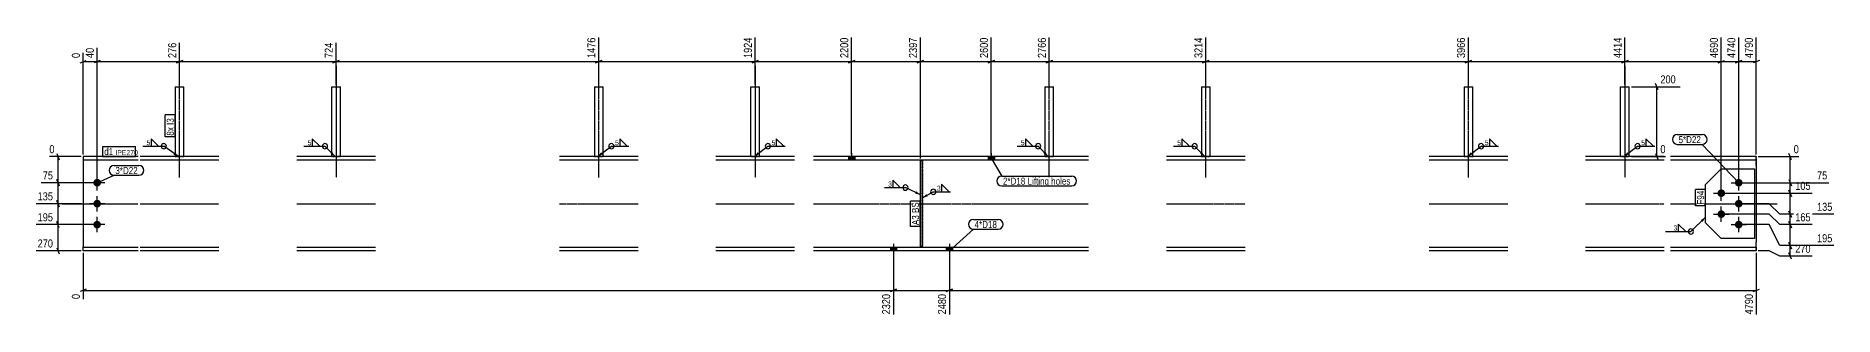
# Model space of a CAD drawing. Header units: millimetres. Extents: x 29 to 28898, y 10 to 1823.
# Drawn here: x 23750 to 28898, y 10 to 812 of the extents above; entities that cross this region are included whole.
import ezdxf

# ---------------------------------------------------------------- set-up
doc = ezdxf.new("R2010")
doc.units = ezdxf.units.MM
doc.linetypes.add('DXK_LINE_DOT2', pattern=[3.9198, 1.9599, -1.9599])
doc.linetypes.add('DXK_LINE_DOT3', pattern=[5.9187, 2.979, -0.9799, 0.9799, -0.9799])
for name, color, linetype in [('MÅLSÆTNING', 7, 'Continuous'), ('STÅL', 7, 'Continuous'), ('TEKST', 7, 'Continuous')]:
    doc.layers.add(name, color=color, linetype=linetype)
doc.styles.add('Arial Narrow', font='ARIALN.TTF', dxfattribs={"height": 0.2})

msp = doc.modelspace()

# ---------------------------------------------------------------- hatches: boundary and pattern name
at = {"layer": 'STÅL', "linetype": 'Continuous'}
for points in [[(26076.5, 456.3), (26094.5, 456.3), (26094.5, 466.5), (26076.5, 466.5)], [(26476.5, 456.3), (26494.5, 456.3), (26494.5, 466.5), (26476.5, 466.5)], [(23914.5, 391.5, -1), (23936.5, 391.5, -1)], [(28564.5, 361.5, -1), (28586.5, 361.5, -1)], [(28614.5, 391.5, -1), (28636.5, 391.5, -1)], [(23914.5, 331.5, -1), (23936.5, 331.5, -1)], [(28564.5, 301.5, -1), (28586.5, 301.5, -1)], [(28614.5, 331.5, -1), (28636.5, 331.5, -1)], [(23914.5, 271.5, -1), (23936.5, 271.5, -1)], [(28614.5, 271.5, -1), (28636.5, 271.5, -1)], [(26214.5, 206.7), (26196.5, 206.7), (26196.5, 196.5), (26214.5, 196.5)], [(26214.5, 206.7), (26196.5, 206.7), (26196.5, 196.5), (26214.5, 196.5)], [(26374.5, 206.7), (26356.5, 206.7), (26356.5, 196.5), (26374.5, 196.5)], [(26374.5, 206.7), (26356.5, 206.7), (26356.5, 196.5), (26374.5, 196.5)]]:
    msp.add_hatch(color=96, dxfattribs=at).paths.add_polyline_path(points)
at = {"layer": 'TEKST', "linetype": 'Continuous'}
for points in [[(24148.4, 478.2), (24158.5, 466.5), (24144.1, 472.1)], [(24598.7, 479.9), (24606.5, 466.5), (24593.3, 474.7)], [(25372.7, 472.6), (25358.5, 466.5), (25368.2, 478.6)], [(25820.7, 472.6), (25806.5, 466.5), (25816.2, 478.6)], [(26640.7, 479.9), (26648.5, 466.5), (26635.3, 474.7)], [(27088.7, 479.9), (27096.5, 466.5), (27083.3, 474.7)], [(27862.7, 472.6), (27848.5, 466.5), (27858.2, 478.6)], [(28310.7, 472.6), (28296.5, 466.5), (28306.2, 478.6)], [(26270.6, 366.9), (26282.5, 357.1), (26267.4, 360.2)], [(28517.2, 285), (28530.5, 292.8), (28522.4, 279.6)]]:
    msp.add_hatch(color=3, dxfattribs=at).paths.add_polyline_path(points)

# ---------------------------------------------------------------- linework, layer by layer
at = {"layer": 'MÅLSÆTNING', "color": 7, "linetype": 'Continuous'}
for p, q in [((23925.5, 397.5), (23925.5, 777.9)), ((23925.5, 397.5), (23925.5, 777.9)), ((24161.5, 672.5), (24161.5, 792.6)), ((24161.5, 672.5), (24161.5, 792.6)), ((24609.5, 672.5), (24609.5, 792.6)), ((24609.5, 672.5), (24609.5, 792.6)), ((25361.5, 672.5), (25361.5, 807.2)), ((25361.5, 672.5), (25361.5, 807.2)), ((25809.5, 672.5), (25809.5, 807.2)), ((25809.5, 672.5), (25809.5, 807.2)), ((26085.5, 472.4), (26085.5, 807.2)), ((26085.5, 472.4), (26085.5, 807.2)), ((26282.5, 461.3), (26282.5, 807.2)), ((26282.5, 461.3), (26282.5, 807.2)), ((26485.5, 472.5), (26485.5, 807.2)), ((26485.5, 472.5), (26485.5, 807.2)), ((26651.5, 672.5), (26651.5, 807.2)), ((26651.5, 672.5), (26651.5, 807.2)), ((27099.5, 672.5), (27099.5, 807.2)), ((27099.5, 672.5), (27099.5, 807.2)), ((27851.5, 672.5), (27851.5, 807.2)), ((27851.5, 672.5), (27851.5, 807.2)), ((28299.5, 672.5), (28299.5, 807.2)), ((28299.5, 672.5), (28299.5, 807.2)), ((28575.5, 367.5), (28575.5, 807.2)), ((28625.5, 397.5), (28625.5, 807.2)), ((28675.5, 472.5), (28675.5, 807.2)), ((23876.5, 734.9), (23894.5, 742.1)), ((23885.5, 472.5), (23885.5, 763.3)), ((23885.5, 738.5), (23925.5, 738.5)), ((23934.5, 742.1), (23916.5, 734.9)), ((23934.5, 742.1), (23916.5, 734.9)), ((23925.5, 738.5), (24161.5, 738.5)), ((24170.5, 742.1), (24152.5, 734.9)), ((24152.5, 734.9), (24170.5, 742.1)), ((24161.5, 738.5), (24609.5, 738.5)), ((24618.5, 742.1), (24600.5, 734.9)), ((24600.5, 734.9), (24618.5, 742.1)), ((24609.5, 738.5), (25361.5, 738.5)), ((25370.5, 742.1), (25352.5, 734.9)), ((25352.5, 734.9), (25370.5, 742.1)), ((25361.5, 738.5), (25809.5, 738.5)), ((25818.5, 742.1), (25800.5, 734.9)), ((25800.5, 734.9), (25818.5, 742.1)), ((25809.5, 738.5), (26085.5, 738.5)), ((26094.5, 742.1), (26076.5, 734.9)), ((26076.5, 734.9), (26094.5, 742.1)), ((26085.5, 738.5), (26282.5, 738.5)), ((26291.5, 742.1), (26273.5, 734.9)), ((26273.5, 734.9), (26291.5, 742.1)), ((26282.5, 738.5), (26485.5, 738.5)), ((26494.5, 742.1), (26476.5, 734.9)), ((26476.5, 734.9), (26494.5, 742.1)), ((26485.5, 738.5), (26651.5, 738.5)), ((26660.5, 742.1), (26642.5, 734.9)), ((26642.5, 734.9), (26660.5, 742.1)), ((26651.5, 738.5), (27099.5, 738.5)), ((27108.5, 742.1), (27090.5, 734.9)), ((27090.5, 734.9), (27108.5, 742.1)), ((27099.5, 738.5), (27851.5, 738.5)), ((27860.5, 742.1), (27842.5, 734.9)), ((27842.5, 734.9), (27860.5, 742.1)), ((27851.5, 738.5), (28299.5, 738.5)), ((28308.5, 742.1), (28290.5, 734.9)), ((28290.5, 734.9), (28308.5, 742.1)), ((28566.5, 734.9), (28584.5, 742.1)), ((28575.5, 738.5), (28625.5, 738.5)), ((28634.5, 742.1), (28616.5, 734.9)), ((28684.5, 742.1), (28666.5, 734.9)), ((28394.6, 657.5), (28387.4, 675.5)), ((28318, 666.5), (28457.6, 666.5)), ((28391, 466.5), (28391, 666.5)), ((23879.5, 466.5), (23788.7, 466.5)), ((23809.9, 475.5), (23817.1, 457.5)), ((23813.5, 391.5), (23813.5, 466.5)), ((28318, 466.5), (28415.9, 466.5)), ((28387.4, 475.5), (28394.6, 457.5)), ((28681.5, 466.5), (28797.5, 466.5)), ((28776.3, 457.5), (28769.1, 475.5)), ((23919.5, 391.5), (23765.3, 391.5)), ((23919.5, 391.5), (23765.3, 391.5)), ((23817.1, 382.5), (23809.9, 400.5)), ((23809.9, 400.5), (23817.1, 382.5)), ((28581.5, 361.5), (28835.5, 361.5)), ((28631.5, 391.5), (28883.3, 391.5)), ((28769.1, 400.5), (28776.3, 382.5)), ((28776.3, 352.5), (28769.1, 370.5)), ((28769.1, 370.5), (28776.3, 352.5)), ((28772.7, 361.5), (28772.7, 391.5)), ((28772.7, 301.5), (28772.7, 361.5)), ((28712.7, 331.5), (28631.5, 331.5)), ((28712.7, 331.5), (28631.5, 331.5)), ((28742.7, 301.5), (28712.7, 331.5)), ((28742.7, 301.5), (28712.7, 331.5)), ((28769.1, 310.5), (28776.3, 292.5)), ((28776.3, 292.5), (28769.1, 310.5)), ((23919.5, 271.5), (23750.7, 271.5)), ((23817.1, 262.5), (23809.9, 280.5)), ((23813.5, 196.5), (23813.5, 271.5)), ((28712.7, 301.5), (28581.5, 301.5)), ((28712.7, 301.5), (28581.5, 301.5)), ((28712.7, 271.5), (28631.5, 271.5)), ((28712.7, 271.5), (28631.5, 271.5)), ((28742.7, 271.5), (28712.7, 301.5)), ((28742.7, 271.5), (28712.7, 301.5)), ((28742.7, 211.5), (28712.7, 271.5)), ((28742.7, 211.5), (28712.7, 271.5)), ((28897.9, 301.5), (28742.7, 301.5)), ((28776.3, 262.5), (28769.1, 280.5)), ((28769.1, 280.5), (28776.3, 262.5)), ((28772.7, 271.5), (28772.7, 301.5)), ((28897.9, 211.5), (28742.7, 211.5)), ((28769.1, 220.5), (28776.3, 202.5)), ((28772.7, 181.5), (28772.7, 211.5)), ((23879.5, 196.5), (23750.7, 196.5)), ((23809.9, 205.5), (23817.1, 187.5)), ((23885.5, 190.5), (23885.5, 58.3)), ((26205.5, 180.5), (26205.5, 14.4)), ((26205.5, 180.5), (26205.5, 14.4)), ((26365.5, 180.5), (26365.5, 14.4)), ((26365.5, 180.5), (26365.5, 14.4)), ((28675.5, 190.5), (28675.5, 14.4)), ((28712.7, 196.5), (28681.5, 196.5)), ((28742.7, 181.5), (28712.7, 196.5)), ((28835.5, 181.5), (28742.7, 181.5)), ((28776.3, 172.5), (28769.1, 190.5)), ((23894.5, 86.7), (23876.5, 79.5)), ((23885.5, 83.1), (26205.5, 83.1)), ((26214.5, 86.7), (26196.5, 79.5)), ((26196.5, 79.5), (26214.5, 86.7)), ((26205.5, 83.1), (26365.5, 83.1)), ((26374.5, 86.7), (26356.5, 79.5)), ((26356.5, 79.5), (26374.5, 86.7)), ((26365.5, 83.1), (28675.5, 83.1)), ((28666.5, 79.5), (28684.5, 86.7))]:
    msp.add_line(p, q, dxfattribs=at)
at = {"layer": 'STÅL', "color": 7, "linetype": 'DXK_LINE_DOT3'}
for p, q in [((24161.5, 406.5), (24161.5, 726.5)), ((24609.5, 726.5), (24609.5, 406.5)), ((25361.5, 406.5), (25361.5, 726.5)), ((25809.5, 726.5), (25809.5, 406.5)), ((26651.5, 406.5), (26651.5, 726.5)), ((27099.5, 406.5), (27099.5, 726.5)), ((27851.5, 406.5), (27851.5, 726.5)), ((28299.5, 726.5), (28299.5, 406.5)), ((23825.5, 331.5), (24042.9, 331.5)), ((24049, 331.5), (24274, 331.5)), ((24497, 331.5), (24722, 331.5)), ((25249, 331.5), (25474, 331.5)), ((25697, 331.5), (25922, 331.5)), ((25976.5, 331.5), (26764, 331.5)), ((26987, 331.5), (27212, 331.5)), ((27739, 331.5), (27964, 331.5)), ((28187, 331.5), (28412, 331.5)), ((28430.5, 331.5), (28735.5, 331.5))]:
    msp.add_line(p, q, dxfattribs=at)
at = {"layer": 'STÅL', "color": 2, "linetype": 'Continuous'}
for p, q in [((24149, 666.5), (24149, 466.5)), ((24149, 666.5), (24174, 666.5)), ((24174, 466.5), (24174, 666.5)), ((24597, 466.5), (24597, 666.5)), ((24597, 666.5), (24622, 666.5)), ((24622, 466.5), (24622, 666.5)), ((25349, 666.5), (25349, 466.5)), ((25349, 666.5), (25374, 666.5)), ((25374, 466.5), (25374, 666.5)), ((25797, 466.5), (25797, 666.5)), ((25797, 666.5), (25822, 666.5)), ((25822, 466.5), (25822, 666.5)), ((26639, 666.5), (26639, 466.5)), ((26639, 666.5), (26664, 666.5)), ((26664, 466.5), (26664, 666.5)), ((27087, 666.5), (27087, 466.5)), ((27087, 666.5), (27112, 666.5)), ((27112, 466.5), (27112, 666.5)), ((27839, 666.5), (27839, 466.5)), ((27839, 666.5), (27864, 666.5)), ((27864, 466.5), (27864, 666.5)), ((28287, 466.5), (28287, 666.5)), ((28287, 666.5), (28312, 666.5)), ((28312, 466.5), (28312, 666.5)), ((23885.5, 466.5), (23885.5, 216)), ((24042.9, 466.5), (23885.5, 466.5)), ((24274, 466.5), (24049, 466.5)), ((24722, 466.5), (24497, 466.5)), ((25474, 466.5), (25249, 466.5)), ((25922, 466.5), (25697, 466.5)), ((26764, 466.5), (25976.5, 466.5)), ((27212, 466.5), (26987, 466.5)), ((27964, 466.5), (27739, 466.5)), ((28412, 466.5), (28187, 466.5)), ((28675.5, 466.5), (28430.5, 466.5)), ((28675.5, 456.3), (28675.5, 466.5)), ((24042.9, 456.3), (23885.5, 456.3)), ((24274, 456.3), (24049, 456.3)), ((24722, 456.3), (24497, 456.3)), ((25474, 456.3), (25249, 456.3)), ((25922, 456.3), (25697, 456.3)), ((26764, 456.3), (25976.5, 456.3)), ((26282.5, 207.7), (26282.5, 455.3)), ((26282.5, 455.3), (26288.5, 455.3)), ((26288.5, 207.7), (26288.5, 455.3)), ((27212, 456.3), (26987, 456.3)), ((27964, 456.3), (27739, 456.3)), ((28412, 456.3), (28187, 456.3)), ((28675.5, 456.3), (28430.5, 456.3)), ((28530.5, 386.5), (28575.5, 431.5)), ((28575.5, 431.5), (28670.5, 431.5)), ((28670.5, 431.5), (28670.5, 231.5)), ((28675.5, 456.3), (28675.5, 441.3)), ((28675.5, 441.3), (28675.5, 221.7)), ((28530.5, 276.5), (28530.5, 386.5)), ((28575.5, 231.5), (28530.5, 276.5)), ((23885.5, 216), (23885.5, 206.7)), ((23885.5, 206.7), (24042.9, 206.7)), ((23885.5, 196.5), (23885.5, 206.7)), ((24049, 206.7), (24274, 206.7)), ((24497, 206.7), (24722, 206.7)), ((25249, 206.7), (25474, 206.7)), ((25697, 206.7), (25922, 206.7)), ((25976.5, 206.7), (26764, 206.7)), ((26288.5, 207.7), (26282.5, 207.7)), ((26987, 206.7), (27212, 206.7)), ((27739, 206.7), (27964, 206.7)), ((28187, 206.7), (28412, 206.7)), ((28430.5, 206.7), (28675.5, 206.7)), ((28670.5, 231.5), (28575.5, 231.5)), ((28675.5, 206.7), (28675.5, 221.7)), ((28675.5, 206.7), (28675.5, 196.5)), ((24042.9, 196.5), (23885.5, 196.5)), ((24274, 196.5), (24049, 196.5)), ((24722, 196.5), (24497, 196.5)), ((25474, 196.5), (25249, 196.5)), ((25922, 196.5), (25697, 196.5)), ((26764, 196.5), (25976.5, 196.5)), ((27212, 196.5), (26987, 196.5)), ((27964, 196.5), (27739, 196.5)), ((28412, 196.5), (28187, 196.5)), ((28675.5, 196.5), (28430.5, 196.5))]:
    msp.add_line(p, q, dxfattribs=at)
at = {"layer": 'STÅL', "color": 7, "linetype": 'DXK_LINE_DOT2'}
for p, q in [((24149, 466.5), (24174, 466.5)), ((24597, 466.5), (24622, 466.5)), ((25349, 466.5), (25374, 466.5)), ((25797, 466.5), (25822, 466.5)), ((26639, 466.5), (26664, 466.5)), ((27087, 466.5), (27112, 466.5)), ((27839, 466.5), (27864, 466.5)), ((28287, 466.5), (28312, 466.5)), ((28675.5, 466.5), (28675.5, 456.3)), ((26288.5, 455.3), (26282.5, 455.3)), ((26282.5, 455.3), (26282.5, 207.7)), ((26288.5, 455.3), (26288.5, 207.7)), ((28675.5, 441.3), (28675.5, 455.2)), ((23885.5, 206.7), (23885.5, 207.9)), ((23885.5, 196.5), (23885.5, 206.7)), ((26288.5, 207.7), (26282.5, 207.7)), ((28675.5, 196.5), (28675.5, 216))]:
    msp.add_line(p, q, dxfattribs=at)
at = {"layer": 'STÅL', "color": 96, "linetype": 'Continuous'}
for p, q in [((26076.5, 466.5), (26076.5, 456.3)), ((26085.5, 476.5), (26085.5, 456.3)), ((26094.5, 466.5), (26094.5, 456.3)), ((26476.5, 466.5), (26476.5, 456.3)), ((26485.5, 476.5), (26485.5, 456.3)), ((26494.5, 466.5), (26494.5, 456.3)), ((23925.5, 369.5), (23925.5, 413.5)), ((28625.5, 369.5), (28625.5, 413.5)), ((23947.5, 391.5), (23903.5, 391.5)), ((28553.5, 361.5), (28597.5, 361.5)), ((28575.5, 339.5), (28575.5, 383.5)), ((28603.5, 391.5), (28647.5, 391.5)), ((23947.5, 331.5), (23903.5, 331.5)), ((23925.5, 309.5), (23925.5, 353.5)), ((28575.5, 279.5), (28575.5, 323.5)), ((28603.5, 331.5), (28647.5, 331.5)), ((28625.5, 309.5), (28625.5, 353.5)), ((23947.5, 271.5), (23903.5, 271.5)), ((23925.5, 249.5), (23925.5, 293.5)), ((28553.5, 301.5), (28597.5, 301.5)), ((28603.5, 271.5), (28647.5, 271.5)), ((28625.5, 249.5), (28625.5, 293.5)), ((26196.5, 206.7), (26196.5, 196.5)), ((26196.5, 206.7), (26196.5, 196.5)), ((26205.5, 216.7), (26205.5, 151.7)), ((26205.5, 216.7), (26205.5, 151.7)), ((26214.5, 206.7), (26214.5, 196.5)), ((26214.5, 206.7), (26214.5, 196.5)), ((26356.5, 206.7), (26356.5, 196.5)), ((26356.5, 206.7), (26356.5, 196.5)), ((26365.5, 216.7), (26365.5, 151.7)), ((26365.5, 216.7), (26365.5, 151.7)), ((26374.5, 206.7), (26374.5, 196.5)), ((26374.5, 206.7), (26374.5, 196.5))]:
    msp.add_line(p, q, dxfattribs=at)
at = {"layer": 'TEKST', "color": 3, "linetype": 'Continuous'}
for p, q in [((24158.5, 466.5), (24116.3, 496.1)), ((24606.5, 466.5), (24577.7, 496.1)), ((26648.5, 466.5), (26619.7, 496.1)), ((27096.5, 466.5), (27067.7, 496.1)), ((26282.5, 357.1), (26239.7, 377.6)), ((28530.5, 292.8), (28488.5, 251.8))]:
    msp.add_line(p, q, dxfattribs=at)
for centre, start, end in [((24577.7, 496.1), 90, 270), ((24577.7, 496.1), 270, 90), ((26619.7, 496.1), 90, 270), ((26619.7, 496.1), 270, 90), ((27067.7, 496.1), 90, 270), ((27067.7, 496.1), 270, 90), ((26239.7, 377.6), 90, 270), ((26239.7, 377.6), 270, 90), ((28488.5, 251.8), 90, 270), ((28488.5, 251.8), 270, 90)]:
    msp.add_arc(centre, 7.5, start, end, dxfattribs=at)

# ---------------------------------------------------------------- wipeouts: each hides what was drawn before it
at = {"color": 0}
for points in [[(24077, 497.9), (24077, 515.3), (24065.5, 515.3), (24065.5, 497.9)], [(24538.4, 497.9), (24538.4, 515.3), (24526.9, 515.3), (24526.9, 497.9)], [(25418.6, 497.9), (25418.6, 515.3), (25407.1, 515.3), (25407.1, 497.9)], [(25866.6, 497.9), (25866.6, 515.3), (25855.1, 515.3), (25855.1, 497.9)], [(26580.4, 497.9), (26580.4, 515.3), (26568.9, 515.3), (26568.9, 497.9)], [(27028.4, 497.9), (27028.4, 515.3), (27016.9, 515.3), (27016.9, 497.9)], [(27908.6, 497.9), (27908.6, 515.3), (27897.1, 515.3), (27897.1, 497.9)], [(28356.6, 497.9), (28356.6, 515.3), (28345.1, 515.3), (28345.1, 497.9)], [(26200.4, 379.4), (26200.4, 396.8), (26188.8, 396.8), (26188.8, 379.4)], [(26340.3, 367.4), (26340.3, 384.8), (26328.7, 384.8), (26328.7, 367.4)], [(26583.1, 386), (26583.1, 407), (26519.1, 407), (26519.1, 386)], [(26501.6, 262), (26501.6, 283), (26437.7, 283), (26437.7, 262)], [(28449.2, 253.6), (28449.2, 271), (28437.6, 271), (28437.6, 253.6)]]:
    msp.add_wipeout(points, dxfattribs=at).dxf.layer = 'TEKST'

# ---------------------------------------------------------------- next in the draw order: hatches: boundary and pattern name
at = {"layer": 'TEKST', "linetype": 'Continuous'}
msp.add_hatch(color=3, dxfattribs=at).paths.add_polyline_path([(26303.5, 352.4), (26288.5, 348.4), (26299.8, 359)])

# ---------------------------------------------------------------- next in the draw order: linework, layer by layer
at = {"layer": 'TEKST', "color": 3, "linetype": 'Continuous'}
for p, q in [((24080.1, 517.5), (24080.1, 496.1)), ((24562.9, 496.1), (24541.5, 517.5)), ((24541.5, 517.5), (24541.5, 496.1)), ((25443.1, 496.1), (25421.7, 517.5)), ((25421.7, 517.5), (25421.7, 496.1)), ((25891.1, 496.1), (25869.7, 517.5)), ((25869.7, 517.5), (25869.7, 496.1)), ((26604.9, 496.1), (26583.5, 517.5)), ((26583.5, 517.5), (26583.5, 496.1)), ((27052.9, 496.1), (27031.5, 517.5)), ((27031.5, 517.5), (27031.5, 496.1)), ((27933.1, 496.1), (27911.7, 517.5)), ((27911.7, 517.5), (27911.7, 496.1)), ((28359.7, 517.5), (28359.7, 496.1)), ((24080.1, 496.1), (24101.6, 496.1)), ((24517.6, 496.1), (24577.7, 496.1)), ((24541.5, 496.1), (24562.9, 496.1)), ((25358.5, 466.5), (25397.8, 496.1)), ((25397.8, 496.1), (25447.4, 496.1)), ((25421.7, 496.1), (25443.1, 496.1)), ((25806.5, 466.5), (25845.8, 496.1)), ((25845.8, 496.1), (25895.4, 496.1)), ((25869.7, 496.1), (25891.1, 496.1)), ((26559.6, 496.1), (26619.7, 496.1)), ((26583.5, 496.1), (26604.9, 496.1)), ((27007.6, 496.1), (27067.7, 496.1)), ((27031.5, 496.1), (27052.9, 496.1)), ((27848.5, 466.5), (27887.8, 496.1)), ((27887.8, 496.1), (27937.4, 496.1)), ((27911.7, 496.1), (27933.1, 496.1)), ((28296.5, 466.5), (28335.8, 496.1)), ((26179.5, 377.6), (26239.7, 377.6)), ((26224.9, 377.6), (26203.5, 399.1)), ((26203.5, 399.1), (26203.5, 377.6)), ((26203.5, 377.6), (26224.9, 377.6)), ((26288.5, 348.4), (26319.4, 365.6)), ((26319.4, 365.6), (26369.1, 365.6)), ((26364.8, 365.6), (26343.4, 387)), ((26343.4, 387), (26343.4, 365.6)), ((26343.4, 365.6), (26364.8, 365.6)), ((28473.7, 251.8), (28452.3, 273.2)), ((28452.3, 273.2), (28452.3, 251.8)), ((28415.8, 251.8), (28488.5, 251.8)), ((28452.3, 251.8), (28473.7, 251.8))]:
    msp.add_line(p, q, dxfattribs=at)
for centre, start, end in [((25397.8, 496.1), 90, 270), ((25397.8, 496.1), 270, 90), ((25845.8, 496.1), 90, 270), ((25845.8, 496.1), 270, 90), ((27887.8, 496.1), 90, 270), ((27887.8, 496.1), 270, 90), ((28335.8, 496.1), 90, 270), ((28335.8, 496.1), 270, 90), ((26319.4, 365.6), 90, 270), ((26319.4, 365.6), 270, 90)]:
    msp.add_arc(centre, 7.5, start, end, dxfattribs=at)

# ---------------------------------------------------------------- next in the draw order: texts
at = {"layer": 'TEKST', "color": 3, "style": 'Arial Narrow'}
for s, p in [('5', (24066.7, 499.1)), ('5', (24528.1, 499.1)), ('5', (25408.3, 499.1)), ('5', (25856.3, 499.1)), ('5', (26570.1, 499.1)), ('5', (27018.1, 499.1)), ('5', (27898.3, 499.1)), ('5', (28346.3, 499.1)), ('3', (26190, 380.6)), ('3', (26329.9, 368.6)), ('3', (28438.8, 254.8))]:
    msp.add_text(s, height=14.3, dxfattribs=at).set_placement(p)

# ---------------------------------------------------------------- next in the draw order: wipeouts: each hides what was drawn before it
at = {"color": 0, "linetype": 'Continuous'}
for points in [[(23920.7, 782.7), (23887.1, 782.7), (23887.1, 743.9), (23920.7, 743.9)], [(24156.7, 797.4), (24123.1, 797.4), (24123.1, 743.9), (24156.7, 743.9)], [(24604.7, 797.4), (24571.1, 797.4), (24571.1, 743.9), (24604.7, 743.9)], [(25356.7, 812), (25323.1, 812), (25323.1, 743.9), (25356.7, 743.9)], [(25804.7, 812), (25771.1, 812), (25771.1, 743.9), (25804.7, 743.9)], [(26080.7, 812), (26047.1, 812), (26047.1, 743.9), (26080.7, 743.9)], [(26277.7, 812), (26244.1, 812), (26244.1, 743.9), (26277.7, 743.9)], [(26480.7, 812), (26447.1, 812), (26447.1, 743.9), (26480.7, 743.9)], [(26646.7, 812), (26613.1, 812), (26613.1, 743.9), (26646.7, 743.9)], [(27094.7, 812), (27061.1, 812), (27061.1, 743.9), (27094.7, 743.9)], [(27846.7, 812), (27813.1, 812), (27813.1, 743.9), (27846.7, 743.9)], [(28620.7, 812), (28587.1, 812), (28587.1, 743.9), (28620.7, 743.9)], [(28462.4, 671.3), (28462.4, 704.9), (28396.4, 704.9), (28396.4, 671.3)], [(23808.1, 471.3), (23808.1, 504.9), (23783.9, 504.9), (23783.9, 471.3)], [(28433.2, 471.3), (28433.2, 504.9), (28396.4, 504.9), (28396.4, 471.3)], [(28883.7, 396.3), (28883.7, 429.9), (28844.9, 429.9), (28844.9, 396.3)], [(23803.8, 276.3), (23803.8, 309.9), (23750.3, 309.9), (23750.3, 276.3)], [(28898.4, 306.3), (28898.4, 339.9), (28844.9, 339.9), (28844.9, 306.3)], [(23803.8, 201.3), (23803.8, 234.9), (23750.3, 234.9), (23750.3, 201.3)], [(28898.4, 216.3), (28898.4, 249.9), (28844.9, 249.9), (28844.9, 216.3)], [(23880.7, 77.7), (23847.1, 77.7), (23847.1, 53.5), (23880.7, 53.5)], [(26200.7, 77.7), (26167.1, 77.7), (26167.1, 9.6), (26200.7, 9.6)], [(26360.7, 77.7), (26327.1, 77.7), (26327.1, 9.6), (26360.7, 9.6)], [(28670.7, 77.7), (28637.1, 77.7), (28637.1, 9.6), (28670.7, 9.6)]]:
    msp.add_wipeout(points, dxfattribs=at).dxf.layer = 'MÅLSÆTNING'
at = {"color": 0}
for points in [[(24144.8, 550.8), (24123.8, 550.8), (24123.8, 526.5), (24144.8, 526.5)], [(23971.4, 470.7), (23971.4, 491.7), (23945.8, 491.7), (23945.8, 470.7)], [(24041.6, 416.4), (24041.6, 437.4), (23977.7, 437.4), (23977.7, 416.4)], [(26583.1, 386), (26583.1, 407), (26519.1, 407), (26519.1, 386)], [(26278.3, 298.4), (26257.3, 298.4), (26257.3, 270.2), (26278.3, 270.2)], [(26501.6, 262), (26501.6, 283), (26437.7, 283), (26437.7, 262)]]:
    msp.add_wipeout(points, dxfattribs=at).dxf.layer = 'TEKST'

# ---------------------------------------------------------------- next in the draw order: linework, layer by layer
at = {"layer": 'MÅLSÆTNING', "color": 7, "linetype": 'Continuous'}
for p, q in [((28575.5, 367.5), (28575.5, 807.2)), ((28625.5, 397.5), (28625.5, 807.2)), ((28299.5, 738.5), (28575.5, 738.5)), ((28566.5, 734.9), (28584.5, 742.1)), ((28616.5, 734.9), (28634.5, 742.1)), ((28625.5, 738.5), (28675.5, 738.5)), ((23813.5, 331.5), (23813.5, 391.5)), ((28581.5, 361.5), (28835.5, 361.5)), ((23879.5, 331.5), (23750.7, 331.5)), ((23879.5, 331.5), (23750.7, 331.5)), ((23817.1, 322.5), (23809.9, 340.5)), ((23809.9, 340.5), (23817.1, 322.5)), ((23813.5, 271.5), (23813.5, 331.5)), ((23919.5, 271.5), (23750.7, 271.5)), ((23817.1, 262.5), (23809.9, 280.5)), ((28897.9, 301.5), (28742.7, 301.5)), ((28835.5, 271.5), (28742.7, 271.5)), ((28835.5, 271.5), (28742.7, 271.5))]:
    msp.add_line(p, q, dxfattribs=at)
at = {"layer": 'TEKST', "color": 3, "linetype": 'Continuous'}
for p, q in [((28381.1, 496.1), (28359.7, 517.5)), ((28335.8, 496.1), (28385.4, 496.1)), ((28359.7, 496.1), (28381.1, 496.1))]:
    msp.add_line(p, q, dxfattribs=at)
at = {"layer": 'TEKST', "color": 7, "linetype": 'Continuous'}
for p, q in [((26485.5, 461.4), (26515.5, 410.6)), ((26365.5, 196.6), (26434.1, 258.4)), ((26434.1, 286.6), (26505.2, 286.6)), ((26434.1, 258.4), (26505.2, 258.4))]:
    msp.add_line(p, q, dxfattribs=at)
for centre, start, end in [((26515.5, 396.5), 90, 270), ((26434.1, 272.5), 90, 270), ((26505.2, 272.5), 270, 90)]:
    msp.add_arc(centre, 14.1, start, end, dxfattribs=at)

# ---------------------------------------------------------------- next in the draw order: texts
at = {"layer": 'MÅLSÆTNING', "color": 3, "linetype": 'Continuous', "style": 'Arial Narrow'}
for s, height, p in [('276', 22.91, (24151.9, 748.7)), ('724', 22.91, (24599.9, 748.7)), ('1476', 22.91, (25351.9, 748.7)), ('1924', 22.91, (25799.9, 748.7)), ('2200', 22.91, (26075.9, 748.7)), ('2397', 22.91, (26272.9, 748.7)), ('2600', 22.91, (26475.9, 748.7)), ('2766', 22.91, (26641.9, 748.7)), ('3214', 22.91, (27089.9, 748.7)), ('3966', 22.91, (27841.9, 748.7)), ('4740', 22.91, (28615.9, 748.7)), ('0', 22.9, (23875.9, 58.3)), ('2320', 22.91, (26195.9, 14.4)), ('2480', 22.91, (26355.9, 14.4)), ('4790', 22.91, (28665.9, 14.4))]:
    msp.add_text(s, height=height, rotation=90.0002, dxfattribs=at).set_placement(p)
for s, height, p in [('200', 22.91, (28401.2, 676.1)), ('0', 22.9, (23788.7, 476.1)), ('0', 22.9, (28401.2, 476.1)), ('75', 22.91, (28849.7, 401.1)), ('135', 22.91, (28849.7, 311.1)), ('195', 22.91, (23755.1, 281.1)), ('270', 22.91, (23755.1, 206.1))]:
    msp.add_text(s, height=height, dxfattribs=at).set_placement(p)
at = {"layer": 'TEKST', "color": 3, "style": 'Arial Narrow'}
msp.add_text('4*D18', height=20.04, dxfattribs=at).set_placement((26437.7, 262))

# ---------------------------------------------------------------- next in the draw order: wipeouts: each hides what was drawn before it
at = {"color": 0, "linetype": 'Continuous'}
for points in [[(23880.7, 768.1), (23847.1, 768.1), (23847.1, 743.9), (23880.7, 743.9)], [(28836, 186.3), (28836, 219.9), (28782.5, 219.9), (28782.5, 186.3)]]:
    msp.add_wipeout(points, dxfattribs=at).dxf.layer = 'MÅLSÆTNING'
at = {"color": 0}
for points in [[(24144.8, 550.8), (24123.8, 550.8), (24123.8, 526.5), (24144.8, 526.5)], [(28517.1, 505), (28517.1, 526), (28453.2, 526), (28453.2, 505)], [(23971.4, 470.7), (23971.4, 491.7), (23945.8, 491.7), (23945.8, 470.7)], [(24041.6, 416.4), (24041.6, 437.4), (23977.7, 437.4), (23977.7, 416.4)], [(26712.2, 386), (26712.2, 407), (26589.4, 407), (26589.4, 386)], [(26278.3, 298.4), (26257.3, 298.4), (26257.3, 270.2), (26278.3, 270.2)]]:
    msp.add_wipeout(points, dxfattribs=at).dxf.layer = 'TEKST'

# ---------------------------------------------------------------- next in the draw order: linework, layer by layer
at = {"layer": 'MÅLSÆTNING', "color": 7, "linetype": 'Continuous'}
for p, q in [((28772.7, 211.5), (28772.7, 271.5)), ((28897.9, 211.5), (28742.7, 211.5)), ((28776.3, 202.5), (28769.1, 220.5))]:
    msp.add_line(p, q, dxfattribs=at)
at = {"layer": 'TEKST', "color": 3, "linetype": 'Continuous'}
msp.add_line((24101.6, 496.1), (24080.1, 517.5), dxfattribs=at)
at = {"layer": 'TEKST', "color": 7, "linetype": 'Continuous'}
for p, q in [((24148.4, 522.9), (24120.2, 522.9)), ((23942.2, 467.1), (23942.2, 495.3)), ((23925.5, 391.5), (23974.1, 412.8)), ((23974.1, 441), (24045.2, 441)), ((23974.1, 412.8), (24045.2, 412.8)), ((26281.9, 266.6), (26253.7, 266.6))]:
    msp.add_line(p, q, dxfattribs=at)
at = {"layer": 'TEKST', "color": 3, "linetype": 'Continuous'}
for start, end in [(90, 270), (270, 90)]:
    msp.add_arc((24116.3, 496.1), 7.5, start, end, dxfattribs=at)
at = {"layer": 'TEKST', "color": 7, "linetype": 'Continuous'}
for centre, start, end in [((23974.1, 426.9), 90, 270), ((24045.2, 426.9), 270, 90)]:
    msp.add_arc(centre, 14.1, start, end, dxfattribs=at)

# ---------------------------------------------------------------- next in the draw order: texts
at = {"layer": 'MÅLSÆTNING', "color": 3, "linetype": 'Continuous', "style": 'Arial Narrow'}
for s, height, p in [('40', 22.91, (23915.9, 748.7)), ('0', 22.9, (23875.9, 748.7))]:
    msp.add_text(s, height=height, rotation=90.0002, dxfattribs=at).set_placement(p)
for s, p in [('270', (28787.3, 191.1)), ('195', (28849.7, 221.1))]:
    msp.add_text(s, height=22.91, dxfattribs=at).set_placement(p)
at = {"layer": 'TEKST', "color": 3, "style": 'Arial Narrow'}
msp.add_text('3*D22', height=20.04, dxfattribs=at).set_placement((23977.7, 416.4))

# ---------------------------------------------------------------- next in the draw order: wipeouts: each hides what was drawn before it
at = {"color": 0, "linetype": 'Continuous'}
for points in [[(28294.7, 812), (28261.1, 812), (28261.1, 743.9), (28294.7, 743.9)], [(28570.7, 812), (28537.1, 812), (28537.1, 743.9), (28570.7, 743.9)], [(28670.7, 812), (28637.1, 812), (28637.1, 743.9), (28670.7, 743.9)], [(23803.8, 396.3), (23803.8, 429.9), (23764.9, 429.9), (23764.9, 396.3)], [(23803.8, 336.3), (23803.8, 369.9), (23750.3, 369.9), (23750.3, 336.3)], [(28836, 366.3), (28836, 399.9), (28782.5, 399.9), (28782.5, 366.3)]]:
    msp.add_wipeout(points, dxfattribs=at).dxf.layer = 'MÅLSÆTNING'
at = {"color": 0}
for points in [[(24144.8, 576.3), (24123.8, 576.3), (24123.8, 557.1), (24144.8, 557.1)], [(28517.1, 505), (28517.1, 526), (28453.2, 526), (28453.2, 505)], [(24031.6, 470.7), (24031.6, 485.7), (23977.7, 485.7), (23977.7, 470.7)], [(26712.2, 386), (26712.2, 407), (26589.4, 407), (26589.4, 386)], [(26278.3, 335.3), (26257.3, 335.3), (26257.3, 304.7), (26278.3, 304.7)]]:
    msp.add_wipeout(points, dxfattribs=at).dxf.layer = 'TEKST'

# ---------------------------------------------------------------- next in the draw order: linework, layer by layer
at = {"layer": 'MÅLSÆTNING', "color": 7, "linetype": 'Continuous'}
for p, q in [((28772.7, 391.5), (28772.7, 466.5)), ((28631.5, 391.5), (28883.3, 391.5)), ((28769.1, 400.5), (28776.3, 382.5))]:
    msp.add_line(p, q, dxfattribs=at)
at = {"layer": 'TEKST', "color": 7, "linetype": 'Continuous'}
for p, q in [((28449.6, 529.6), (28520.7, 529.6)), ((28449.6, 501.4), (28520.7, 501.4)), ((28625.5, 391.5), (28520.7, 501.4)), ((26515.5, 410.6), (26715.8, 410.6)), ((26515.5, 382.4), (26715.8, 382.4))]:
    msp.add_line(p, q, dxfattribs=at)
for centre, start, end in [((28449.6, 515.5), 90, 270), ((28520.7, 515.5), 270, 90), ((26715.8, 396.5), 270, 90)]:
    msp.add_arc(centre, 14.1, start, end, dxfattribs=at)

# ---------------------------------------------------------------- next in the draw order: texts
at = {"layer": 'MÅLSÆTNING', "color": 3, "linetype": 'Continuous', "style": 'Arial Narrow'}
for s, p in [('4414', (28289.9, 748.7)), ('4690', (28565.9, 748.7)), ('4790', (28665.9, 748.7))]:
    msp.add_text(s, height=22.91, rotation=90.0002, dxfattribs=at).set_placement(p)
for s, p in [('75', (23769.7, 401.1)), ('135', (23755.1, 341.1)), ('105', (28787.3, 371.1))]:
    msp.add_text(s, height=22.91, dxfattribs=at).set_placement(p)
at = {"layer": 'TEKST', "color": 3, "style": 'Arial Narrow'}
for s, height, p in [('5*D22', 20.04, (28453.2, 505)), ('2*D18', 20.04, (26519.1, 386)), ('Lifting holes', 20.043, (26589.4, 386))]:
    msp.add_text(s, height=height, dxfattribs=at).set_placement(p)

# ---------------------------------------------------------------- next in the draw order: wipeouts: each hides what was drawn before it
at = {"color": 0, "linetype": 'Continuous'}
msp.add_wipeout([(28836, 276.3), (28836, 309.9), (28782.5, 309.9), (28782.5, 276.3)], dxfattribs=at).dxf.layer = 'MÅLSÆTNING'
at = {"color": 0}
for points in [[(24144.8, 576.3), (24123.8, 576.3), (24123.8, 557.1), (24144.8, 557.1)], [(24031.6, 470.7), (24031.6, 485.7), (23977.7, 485.7), (23977.7, 470.7)], [(26278.3, 335.3), (26257.3, 335.3), (26257.3, 304.7), (26278.3, 304.7)]]:
    msp.add_wipeout(points, dxfattribs=at).dxf.layer = 'TEKST'

# ---------------------------------------------------------------- next in the draw order: linework, layer by layer
at = {"layer": 'TEKST', "color": 7, "linetype": 'Continuous'}
for p, q in [((24120.2, 522.9), (24120.2, 586.2)), ((24148.4, 586.2), (24120.2, 586.2)), ((24148.4, 522.9), (24148.4, 586.2)), ((23942.2, 495.3), (24035.2, 495.3)), ((23942.2, 467.1), (24035.2, 467.1)), ((24035.2, 467.1), (24035.2, 495.3)), ((26253.7, 266.6), (26253.7, 338.9)), ((26281.9, 338.9), (26253.7, 338.9)), ((26281.9, 266.6), (26281.9, 338.9))]:
    msp.add_line(p, q, dxfattribs=at)
at = {"layer": 'TEKST', "color": 3, "linetype": 'Continuous'}
msp.add_line((24056.2, 496.1), (24116.3, 496.1), dxfattribs=at)

# ---------------------------------------------------------------- next in the draw order: texts
at = {"layer": 'MÅLSÆTNING', "color": 3, "linetype": 'Continuous', "style": 'Arial Narrow'}
msp.add_text('165', height=22.91, dxfattribs=at).set_placement((28787.3, 281.1))
at = {"layer": 'TEKST', "color": 3, "style": 'Arial Narrow'}
for s, p in [('I3', (24144.8, 557.1)), ('8x', (24144.8, 526.5)), ('BS', (26278.3, 304.7)), ('A3', (26278.3, 270.2))]:
    msp.add_text(s, height=20.04, rotation=90.0002, dxfattribs=at).set_placement(p)
for s, height, p in [('d1', 20.04, (23945.8, 470.7)), ('IPE270', 14.32, (23977.7, 470.7))]:
    msp.add_text(s, height=height, dxfattribs=at).set_placement(p)

# ---------------------------------------------------------------- next in the draw order: wipeouts: each hides what was drawn before it
at = {"color": 0, "linetype": 'Continuous'}
msp.add_wipeout([(28802.3, 471.3), (28802.3, 504.9), (28778.1, 504.9), (28778.1, 471.3)], dxfattribs=at).dxf.layer = 'MÅLSÆTNING'
at = {"color": 0}
msp.add_wipeout([(28526.3, 368.5), (28505.3, 368.5), (28505.3, 328.9), (28526.3, 328.9)], dxfattribs=at).dxf.layer = 'TEKST'

# ---------------------------------------------------------------- next in the draw order: texts
at = {"layer": 'MÅLSÆTNING', "color": 3, "linetype": 'Continuous', "style": 'Arial Narrow'}
msp.add_text('0', height=22.9, dxfattribs=at).set_placement((28782.9, 476.1))

# ---------------------------------------------------------------- next in the draw order: wipeouts: each hides what was drawn before it
at = {"color": 0}
msp.add_wipeout([(28526.3, 368.5), (28505.3, 368.5), (28505.3, 328.9), (28526.3, 328.9)], dxfattribs=at).dxf.layer = 'TEKST'

# ---------------------------------------------------------------- next in the draw order: linework, layer by layer
at = {"layer": 'TEKST', "color": 7, "linetype": 'Continuous'}
for p, q in [((28501.7, 325.3), (28501.7, 372.1)), ((28529.9, 372.1), (28501.7, 372.1)), ((28529.9, 325.3), (28529.9, 372.1)), ((28529.9, 325.3), (28501.7, 325.3))]:
    msp.add_line(p, q, dxfattribs=at)

# ---------------------------------------------------------------- next in the draw order: texts
at = {"layer": 'TEKST', "color": 3, "style": 'Arial Narrow'}
msp.add_text('F94', height=20.04, rotation=90.0002, dxfattribs=at).set_placement((28526.3, 328.9))

doc.saveas('drawing.dxf')
